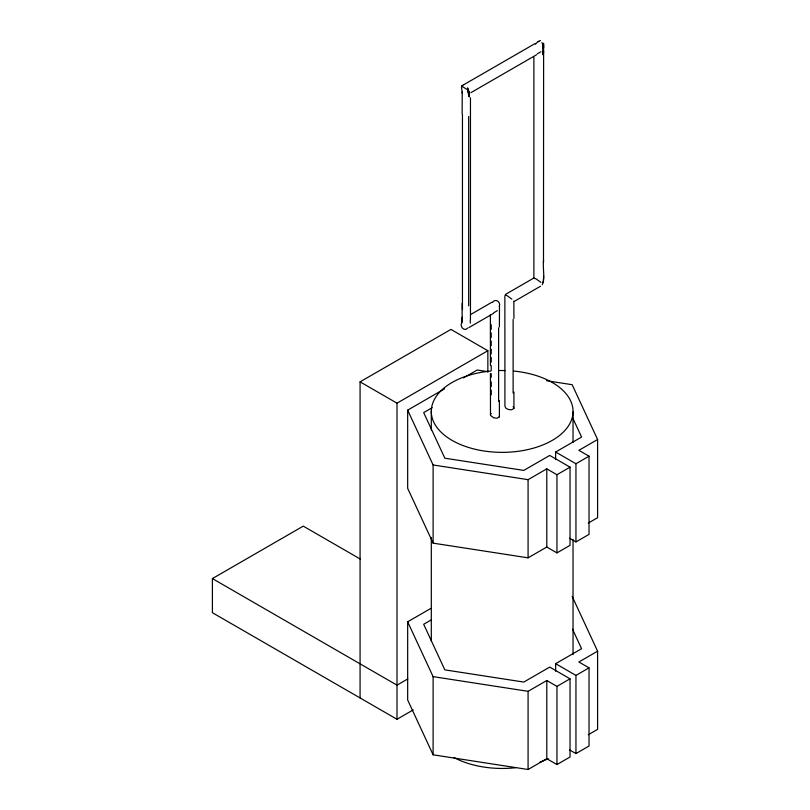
<?xml version="1.0" encoding="UTF-8"?>
<svg xmlns="http://www.w3.org/2000/svg" width="810" height="810" viewBox="0 0 810 810"><rect width="100%" height="100%" fill="white"/><g stroke="black" fill="none" stroke-linecap="round" stroke-linejoin="round"><path stroke-width="1.21" d="M462.135 113.997L462.247 91.844M462.449 114.564L462.449 309.612M470.458 97.797L470.458 319.332M513.844 301.138L513.925 318.492M543.621 50.989L543.49 262.511M543.621 44.752L543.49 52.751L543.439 44.216M504.873 296.126L504.924 406.063L505.673 407.997L508.143 409.425L511.576 409.84L513.925 408.442L513.925 392.091M490.425 373.501L490.485 415.408L493.624 417.788L496.986 418.223L499.405 416.867L499.405 400.515M543.591 260.223C542.447 267.219 545.403 278.964 542.285 284.725M469.466 93.555L469.274 96.937L468.828 90.922L469.01 96.228L467.643 87.764M543.621 276.382L543.216 282.528L543.257 281.941M470.316 323.129L470.266 319.95M499.335 306.382C501.086 301.917 495.234 297.948 492.47 302.413M461.781 321.894L462.085 320.244M461.67 322.643C459.594 326.612 464.322 332.07 467.815 327.979M542.568 51.688L542.953 54.857L542.933 45.056L541.941 42.545M542.67 48.286L543.399 45.37L543.621 47.395L543.439 44.783M534.023 278.427L535.764 278.691L540.888 282.386M535.511 44.155L537.982 41.543L540.422 40.51M490.425 414.386L491.224 413.495M540.888 51.769L537.324 53.824M497.36 310.655L493.806 312.721M463.715 84.756L535.278 43.446M470.944 92.644L536.585 54.746M470.823 314.422L491.842 302.282M505.582 294.354L533.932 277.982M360.075 697.947L360.075 381.854L450.927 329.407L487.853 350.72L487.853 372.043M468.98 327.544L493.503 313.379M513.925 301.593L540.533 286.224M360.075 381.854L397.001 403.177L487.853 350.72M432.246 407.673L423.681 412.614L444.842 458.197L523.787 470.408L549.717 455.433L570.038 467.157L570.038 545.343L556.946 552.896L546.79 547.034L528.079 557.837L433.107 543.146L407.663 488.319L407.663 410.143L444.528 388.861M463.492 377.906L477.181 370.008L488.136 371.699M413.221 709.894L397.001 719.27L212.402 612.694L212.402 578.583L303.254 526.135L360.47 559.163M555.64 459.584L555.64 452.02L581.58 437.046L572.508 417.514M407.663 410.143L433.107 464.97L528.079 479.662L546.79 468.858L556.946 474.721L570.038 467.157M546.578 380.74L572.154 384.699L597.598 439.526L578.877 450.33L589.032 456.192L589.032 534.367L575.951 541.93L569.531 538.225M555.64 452.02L575.951 463.745L589.032 456.192M431.173 619.954L423.681 624.277L444.842 669.86L523.787 682.071L549.717 667.096L570.038 678.821L570.038 757.006L556.946 764.559L546.79 758.697L528.079 769.5L433.107 754.809L407.663 699.982L407.663 621.807L430.839 608.421M588.242 523.108L597.598 517.701L597.598 439.526M407.815 678.912L397.001 685.159L212.402 578.583M555.64 671.247L555.64 663.684L581.58 648.709L572.508 629.167M407.663 621.807L433.107 676.633L528.079 691.325L546.79 680.511L556.946 686.384L570.038 678.821M572.154 596.352L597.598 651.179L578.877 661.993L589.032 667.855L589.032 746.03L575.951 753.583L569.531 749.888M555.64 663.684L575.951 675.408L589.032 667.855M588.242 734.761L597.598 729.365L597.598 651.179M538.326 41.735L538.944 41.543M463.553 84.888C459.705 85.202 462.632 90.892 462.135 93.059M461.538 86.062L467.238 89.586M467.815 90.052L468.352 90.507M511.869 299.143L506.756 295.437L505.005 295.174M513.175 406.509L513.925 408.442M543.591 43.689L543.601 44.347L543.591 43.689A4.88 3.615 82.2 0 0 543.52 43.244M468.251 89.343L469.01 96.228M499.345 415.844L499.405 416.867M533.881 57.277L533.881 278.073M575.951 463.745L575.951 541.93M575.951 675.408L575.951 753.583M573.034 411.865L573.034 442.209M573.034 539.571L573.034 654.622M556.946 474.721L556.946 552.896M556.946 686.384L556.946 764.559M546.79 468.858L546.79 547.034M546.79 680.511L546.79 758.697M528.079 479.662L528.079 557.837M528.079 691.325L528.079 769.5M513.115 319.423L513.115 393.032M499.476 305.977L499.405 326.916M498.606 327.807L498.606 401.406M491.224 324.709L491.224 329.386M491.224 332.89L491.224 337.557M491.224 341.061L491.224 345.738M491.224 349.242L491.224 353.919M491.224 357.423L491.224 362.09M491.224 365.593L491.224 370.271M491.224 373.774L491.224 377.278M491.224 381.955L491.224 386.623M491.224 390.126L491.224 394.804M490.364 314.705L490.425 365.32M468.666 116.478L468.666 305.795M462.135 303.436L462.135 318.411M433.107 464.97L433.107 543.146M433.107 676.633L433.107 754.809M431.305 411.014L431.305 429.978M431.305 537.455L431.305 641.125M397.001 403.177L397.001 719.27M513.692 371.071A70.875 40.915 0 0 1 561.482 433.836A70.875 40.915 0 0 1 442.716 433.714A70.875 40.915 0 0 1 490.9 371.041M499.304 370.555A70.875 40.915 0 0 1 505.308 370.565M548.289 758.606A70.875 40.915 0 0 1 539.663 762.261M515.798 767.688A70.875 40.915 0 0 1 454.106 757.603M462.449 317.064L461.629 323.008L462.449 317.064M468.19 90.599L468.018 88.918L468.666 95.489L468.19 90.599"/></g></svg>
